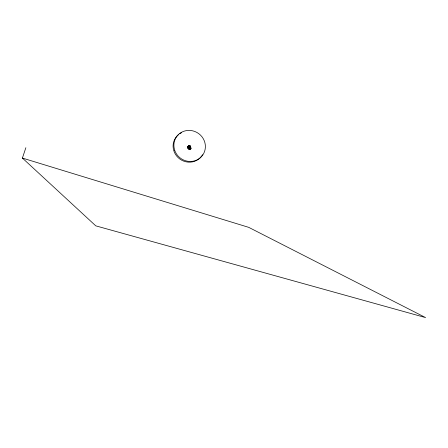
<?xml version="1.0" encoding="UTF-8"?>
<svg xmlns="http://www.w3.org/2000/svg" width="448" height="448" viewBox="0 0 448 448"><rect width="100%" height="100%" fill="white"/><g stroke="black" fill="none" stroke-linecap="round" stroke-linejoin="round"><path stroke-width="0.67" d="M22.4 158.071L248.724 227.354L425.6 317.598L95.777 225.848L22.4 158.071L25.866 147.717M187.505 147.605L188.261 146.642A4.441 1.249 45.2 0 1 189.364 146.02L189.717 146.233L188.614 146.894A4.329 1.226 45.2 0 0 187.533 147.51L187.583 147.661A1.484 0.42 45.1 0 0 189.241 149.43L189.711 149.638A3.584 1.014 45.1 0 0 189.504 147.683L188.563 146.815A4.435 1.254 45.2 0 0 187.454 147.448L187.505 147.605A1.59 0.448 45.1 0 0 189.28 149.503L190.456 148.758A3.478 0.98 45.1 0 0 190.254 146.866L189.924 146.434M187.583 147.661L188.339 146.703A4.334 1.221 45.2 0 1 189.414 146.093M188.703 146.882L189.504 146.082M188.899 146.972L189.7 146.177L190.31 146.882A3.59 1.008 45.1 0 1 190.518 148.837L190.086 148.697A1.59 0.448 45.2 0 1 188.311 146.798M189.123 147.235L189.963 146.429M190.254 146.815L189.454 147.616A3.478 0.986 45.1 0 1 190.086 148.814M190.176 148.686L190.047 148.624A1.484 0.42 45.2 0 1 188.39 146.854M201.415 156.358A15.91 15.221 35.5 0 1 178.254 157.746A15.91 15.221 35.5 0 1 178.27 134.814M179.883 133.627A15.91 15.221 35.5 0 1 181.653 132.658M202.518 154.7A15.91 15.221 35.5 0 1 201.807 155.826M190.047 149.481A3.478 0.986 45.1 0 1 189.65 149.559M188.412 146.255A1.103 1.053 35.4 0 1 189.986 145.628A1.103 1.053 35.4 0 1 190.254 147.314M189.711 147.678A1.103 1.053 35.4 0 1 188.362 146.899M188.317 146.625A1.103 1.053 35.4 0 1 189.79 145.656A1.103 1.053 35.4 0 1 190.187 147.409M174.681 150.237A15.982 15.305 35.5 0 0 201.421 156.71A15.982 15.305 35.5 0 0 192.791 130.85A15.982 15.305 35.5 0 0 174.681 150.237"/></g></svg>
